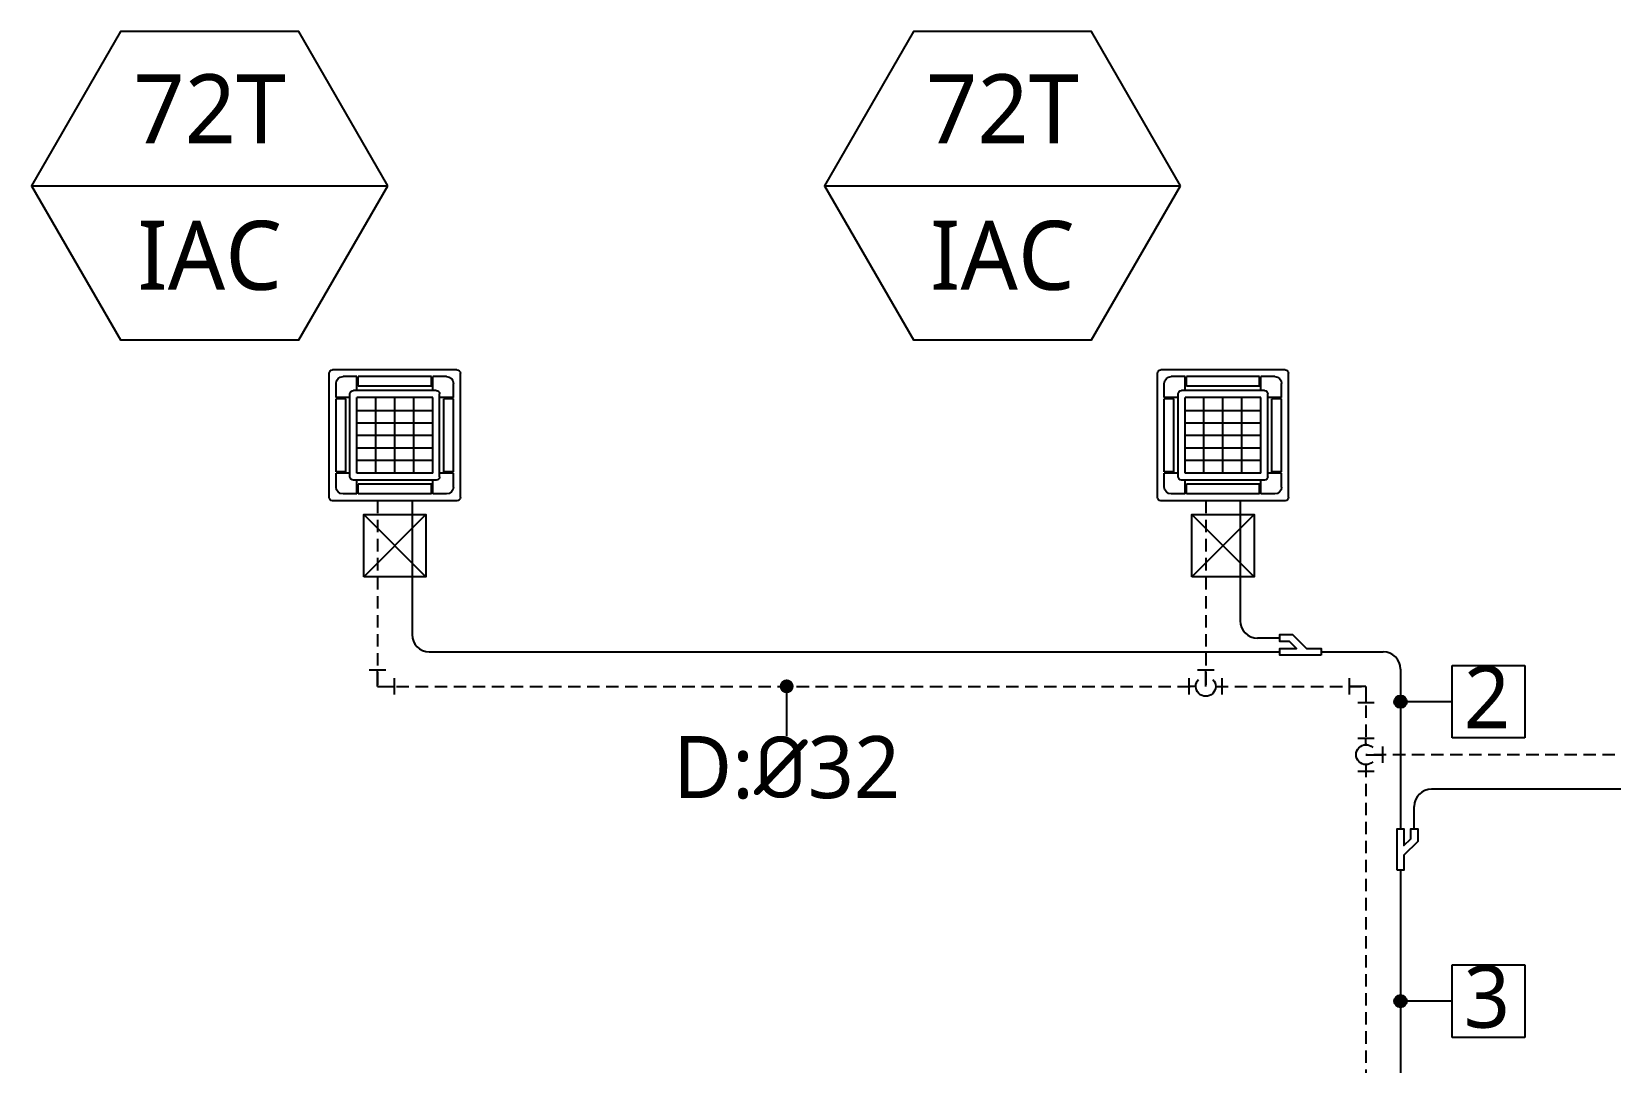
# Model space of a CAD drawing. Header units: millimetres. Extents: x 0 to 504600, y 0 to 118800.
# Drawn here: x 91777 to 103215, y 63900 to 71369 of the extents above; entities that cross this region are included whole.
import ezdxf
from ezdxf.enums import TextEntityAlignment as Align

# ---------------------------------------------------------------- set-up
doc = ezdxf.new("R2010")
doc.units = ezdxf.units.MM
doc.header["$LTSCALE"] = 200
doc.linetypes.add('HID', pattern=[2.3, 1.5, -0.8])
doc.layers.add('AM_8', color=1, linetype='Continuous', lineweight=25)
for name, color, linetype in [('LG-AIRCON', 240, 'Continuous'), ('LG-DRAIN', 4, 'HID'), ('LG-RLRG', 3, 'Continuous'), ('LG-TEXT', 2, 'Continuous'), ('LG-장비번호', 7, 'Continuous'), ('냉매관', 3, 'Continuous'), ('드레인', 4, 'HID')]:
    doc.layers.add(name, color=color, linetype=linetype)
doc.styles.add('LG전자', font='')
doc.styles.add('SUNJIN', font='malgun.ttf')
doc.styles.get('LG전자').set_extended_font_data('Malgun Gothic')

# ---------------------------------------------------------------- blocks, each defined once
blk = doc.blocks.new('장비번호')
at = {"layer": 'LG-장비번호', "color": 0}
blk.add_line((-516, 0), (516, 0), dxfattribs=at)
blk.add_lwpolyline([(516, 0), (258, 446.8), (-258, 446.8), (-516, 0), (-258, -446.8), (258, -446.8)], close=True, dxfattribs=at)
blk = doc.blocks.new('A$C1A5F2745')
at = {"color": 0}
for p, q in [((0, 925), (0, 25)), ((925, 950), (25, 950)), ((950, 925), (950, 25)), ((50, 850), (50, 750)), ((200, 900), (100, 900)), ((200, 900), (200, 800)), ((740, 900), (210, 900)), ((210, 900), (210, 830)), ((740, 830), (210, 830)), ((740, 900), (740, 830)), ((750, 900), (750, 800)), ((850, 900), (750, 900)), ((900, 850), (900, 750)), ((150, 750), (50, 750)), ((50, 740), (50, 210)), ((120, 740), (50, 740)), ((120, 740), (120, 210)), ((150, 775), (150, 175)), ((775, 800), (175, 800)), ((750, 750), (200, 750)), ((200, 750), (200, 200)), ((337, 750), (337, 200)), ((475, 750), (475, 200)), ((612, 750), (612, 200)), ((750, 750), (750, 200)), ((800, 775), (800, 175)), ((900, 750), (800, 750)), ((830, 740), (830, 210)), ((900, 740), (830, 740)), ((900, 740), (900, 210)), ((200, 655), (750, 655)), ((200, 565), (750, 565)), ((200, 475), (750, 475)), ((200, 385), (750, 385)), ((200, 295), (750, 295)), ((120, 210), (50, 210)), ((150, 200), (50, 200)), ((50, 200), (50, 100)), ((775, 150), (175, 150)), ((750, 200), (200, 200)), ((200, 150), (200, 50)), ((740, 120), (210, 120)), ((210, 120), (210, 50)), ((740, 120), (740, 50)), ((750, 150), (750, 50)), ((900, 200), (800, 200)), ((900, 210), (830, 210)), ((900, 200), (900, 100)), ((200, 50), (100, 50)), ((740, 50), (210, 50)), ((850, 50), (750, 50)), ((925, 0), (25, 0))]:
    blk.add_line(p, q, dxfattribs=at)
for centre, radius, start, end in [((25, 925), 25, 90, 180), ((925, 925), 25, 0, 90), ((100, 850), 50, 90, 180), ((850, 850), 50, 0, 90), ((175, 775), 25, 90, 180), ((775, 775), 25, 0, 90), ((175, 175), 25, 180, 270), ((775, 175), 25, 270, 0), ((25, 25), 25, 180, 270), ((100, 100), 50, 180, 270), ((850, 100), 50, 270, 0), ((925, 25), 25, 270, 0)]:
    blk.add_arc(centre, radius, start, end, dxfattribs=at)
blk = doc.blocks.new('실내기점검구')
at = {"layer": 'LG-AIRCON', "color": 5, "ltscale": 3}
for p, q in [((0, 450), (450, 0)), ((450, 450), (0, 0))]:
    blk.add_line(p, q, dxfattribs=at)
at = {"layer": 'LG-AIRCON', "color": 7, "ltscale": 3}
blk.add_lwpolyline([(450, 450), (0, 450), (0, 0), (450, 0)], close=True, dxfattribs=at)
blk = doc.blocks.new('A$C01A370DE')
at = {"layer": 'LG-DRAIN', "linetype": 'Continuous'}
for q in [(144, 96), (48, 0)]:
    blk.add_line((48, 96), q, dxfattribs=at)
at = {"layer": 'LG-DRAIN', "color": 2, "linetype": 'Continuous'}
for p, q in [((144, 144), (144, 48)), ((96, 0), (0, 0))]:
    blk.add_line(p, q, dxfattribs=at)
blk = doc.blocks.new('A$C761840EB')
at = {"layer": 'LG-DRAIN', "color": 2, "linetype": 'Continuous'}
for p, q in [((0, 9.6), (0, 105.6)), ((144, 153.6), (48, 153.6)), ((192, 9.6), (192, 105.6))]:
    blk.add_line(p, q, dxfattribs=at)
at = {"layer": 'LG-DRAIN', "linetype": 'Continuous'}
for p, q in [((96, 57.6), (96, 153.6)), ((38.4, 57.6), (0, 57.6)), ((153.6, 57.6), (192, 57.6))]:
    blk.add_line(p, q, dxfattribs=at)
at = {"layer": 'LG-DRAIN', "color": 2, "linetype": 'Continuous'}
blk.add_arc((96, 57.6), 57.6, 136.23826, 43.76174, dxfattribs=at)
blk = doc.blocks.new('_DOT')
at = {"color": 0, "linetype": 'ByBlock'}
blk.add_line((-0.5, 0), (-1, 0), dxfattribs=at)
at = {"color": 0, "linetype": 'ByBlock', "const_width": 0.5}
blk.add_lwpolyline([(-0.25, 0, 1), (0.25, 0, 1)], format="xyb", close=True, dxfattribs=at)

msp = doc.modelspace()

# ---------------------------------------------------------------- hatches: boundary and pattern name
at = {"layer": 'AM_8'}
h = msp.add_hatch(color=256, dxfattribs=at)
edge = h.paths.add_edge_path()
edge.add_arc((101694, 66514), 45.1, 332.0968, 270, ccw=False)
edge.add_arc((101694, 66514), 45.1, 270, 332.0968, ccw=False)
h = msp.add_hatch(color=256, dxfattribs=at)
edge = h.paths.add_edge_path()
edge.add_arc((101694, 64344), 45.1, 332.0968, 270, ccw=False)
edge.add_arc((101694, 64344), 45.1, 270, 332.0968, ccw=False)

# ---------------------------------------------------------------- linework, layer by layer
at = {"layer": 'LG-RLRG'}
for p, q in [((94533, 67969), (94533, 67000)), ((100533, 67969), (100533, 67100)), ((100820, 66975), (100658, 66975)), ((94658, 66875), (100820, 66875)), ((101120, 66875), (101569, 66875)), ((101694, 66750), (101694, 65593)), ((106408, 65880), (101919, 65880)), ((101794, 65593), (101794, 65755)), ((101694, 65293), (101694, 62900))]:
    msp.add_line(p, q, dxfattribs=at)
for centre, start, end in [((100658, 67100), 180, 270), ((94658, 67000), 180, 270), ((101569, 66750), 0, 90), ((101919, 65755), 90, 180)]:
    msp.add_arc(centre, 125, start, end, dxfattribs=at)
at = {"layer": 'LG-TEXT', "color": 1}
for p, q in [((102069, 66776), (102594, 66776)), ((102069, 66251), (102069, 66776)), ((102594, 66776), (102594, 66251)), ((102069, 66514), (101694, 66514)), ((102594, 66251), (102069, 66251)), ((102069, 64607), (102594, 64607)), ((102069, 64082), (102069, 64607)), ((102594, 64607), (102594, 64082)), ((102069, 64344), (101694, 64344)), ((102594, 64082), (102069, 64082))]:
    msp.add_line(p, q, dxfattribs=at)
at = {"layer": 'LG-TEXT', "color": 1, "linetype": 'ByBlock', "lineweight": -2}
msp.add_line((97247, 66525), (97247, 66265), dxfattribs=at)
at = {"layer": 'LG-TEXT', "color": 1}
for centre in [(101694, 66514), (101694, 64344)]:
    msp.add_circle(centre, 45.1, dxfattribs=at)
at = {"layer": '냉매관', "color": 2}
for points in [[(101120, 66850), (100820, 66850), (100820, 66900), (100941, 66900), (100891, 66950), (100820, 66950), (100820, 67000), (100912, 67000), (101012, 66900), (101120, 66900)], [(101669, 65293), (101669, 65593), (101719, 65593), (101719, 65471), (101769, 65521), (101769, 65593), (101819, 65593), (101819, 65501), (101719, 65401), (101719, 65293)]]:
    msp.add_lwpolyline(points, close=True, dxfattribs=at)
at = {"layer": '드레인', "ltscale": 0.3}
for p, q in [((94283, 67969), (94283, 66625)), ((100283, 67969), (100283, 66625)), ((94283, 66625), (100211, 66625)), ((100355, 66625), (101444, 66625)), ((101444, 66625), (101444, 66202)), ((106283, 66130), (101444, 66130)), ((101444, 66058), (101444, 63472))]:
    msp.add_line(p, q, dxfattribs=at)

# ---------------------------------------------------------------- block references
at = {"layer": 'LG-AIRCON', "color": 200, "xscale": -1, "rotation": 180}
for p in [(93933, 68919), (99933, 68919)]:
    msp.add_blockref('A$C1A5F2745', p, dxfattribs=at)
at = {"layer": 'LG-AIRCON', "color": 8, "xscale": -1, "rotation": 90.00000000000004}
for p in [(94633, 67869), (100633, 67869)]:
    msp.add_blockref('실내기점검구', p, dxfattribs=at)
at = {"layer": 'LG-TEXT', "color": 1, "xscale": 100, "yscale": 100, "zscale": 100, "rotation": 89.99999999997223}
msp.add_blockref('_DOT', (97247, 66625), dxfattribs=at)
at = {"layer": 'LG-장비번호', "color": 2, "xscale": 2.5, "yscale": 2.5, "zscale": 2.5}
for p in [(93067, 70252), (98810, 70252)]:
    msp.add_blockref('장비번호', p, dxfattribs=at)
at = {"layer": '드레인', "yscale": 1.25, "zscale": 1.25}
for name, p, xscale, rotation in [('A$C01A370DE', (94403, 66565), 1.25, 89.9999999999967), ('A$C01A370DE', (101324, 66685), 1.25, 270), ('A$C761840EB', (101372, 66010), -1.25, 270)]:
    msp.add_blockref(name, p, dxfattribs=dict(at, xscale=xscale, rotation=rotation))
at = {"layer": '드레인', "xscale": -1.25, "yscale": 1.25, "zscale": 1.25}
msp.add_blockref('A$C761840EB', (100403, 66553), dxfattribs=at)

# ---------------------------------------------------------------- texts
at = {"layer": 'LG-TEXT', "color": 2, "style": 'SUNJIN'}
for s, p in [('2', (102320, 66322)), ('3', (102320, 64152))]:
    msp.add_text(s, height=450, dxfattribs=at).set_placement(p, align=Align.CENTER)
at = {"layer": 'LG-TEXT', "insert": (97247, 66265), "char_height": 450, "attachment_point": 2, "style": 'LG전자'}
msp.add_mtext('D:{\\fISOCPEUR|b0|i0|c129|p34;%%C}32', dxfattribs=at)
at = {"layer": 'LG-장비번호', "color": 2, "style": 'SUNJIN'}
for s, p in [('72T', (93067, 70810)), ('72T', (98810, 70810)), ('IAC', (93067, 69748)), ('IAC', (98810, 69748))]:
    msp.add_text(s, height=500, dxfattribs=at).set_placement(p, align=Align.MIDDLE_CENTER)

doc.saveas('drawing.dxf')
